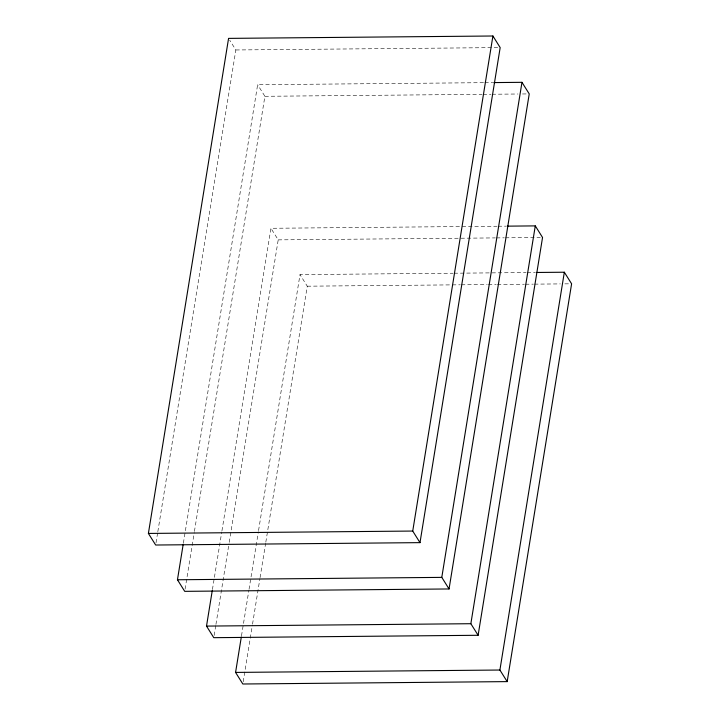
<?xml version="1.0" encoding="UTF-8"?>
<svg xmlns="http://www.w3.org/2000/svg" width="720" height="720" viewBox="0 0 720 720"><rect width="100%" height="100%" fill="white"/><g stroke="black" fill="none" stroke-linecap="round" stroke-linejoin="round"><path stroke-width="0.54" stroke-dasharray="3.6 2.7" d="M156.015 542.799L157.635 532.809M157.815 531.702L235.845 49.968L229.689 40.167M183.384 543.141L257.634 84.717L483.723 82.674M185.076 589.131L194.247 532.521M194.427 531.405L264.897 96.291L257.634 84.717M212.436 589.527L214.236 578.448M214.416 577.332L221.769 531.9M221.949 530.793L270.945 228.285L497.034 226.242M214.137 635.454L215.757 625.482M215.937 624.375L229.032 543.483M229.212 542.376L278.208 239.868L270.945 228.285M241.497 635.85L248.859 590.418M249.039 589.311L258.372 531.693M258.552 530.577L300.006 274.608L452.979 273.231M243.198 681.786L252.351 625.266M252.531 624.159L259.893 578.727M260.073 577.62L265.635 543.267M265.815 542.16L307.269 286.191L300.006 274.608M235.845 49.968L497.925 47.601M484.848 82.665L492.723 82.593M264.897 96.291L481.995 94.338M483.12 94.32L490.986 94.257M492.111 94.239L517.986 94.005M522.486 93.969L526.986 93.924M498.159 226.233L506.034 226.161M278.208 239.868L495.306 237.906M496.431 237.897L504.297 237.825M505.422 237.807L540.297 237.492M454.104 273.213L526.095 272.565M527.22 272.556L535.095 272.484M307.269 286.191L451.251 284.886M452.376 284.877L460.251 284.805M461.376 284.796L487.242 284.562M488.367 284.553L496.242 284.481M497.367 284.472L524.367 284.229M525.492 284.22L533.358 284.148M534.483 284.139L560.358 283.905M564.858 283.86L569.358 283.824"/><path stroke-width="1.08" d="M148.392 533.439L228.573 38.385L492.912 36L500.175 47.583L419.994 542.637L155.664 545.022L148.392 533.439L412.731 531.054L419.994 542.637M493.848 82.584L521.973 82.323L529.236 93.906L449.055 588.96L184.716 591.345L177.453 579.762L183.204 544.248M507.159 226.152L535.284 225.891L542.547 237.474L478.116 635.283L213.777 637.677L206.514 626.094L212.256 590.634M536.22 272.475L564.336 272.223L571.608 283.806L507.177 681.615L242.838 684L235.575 672.417L241.317 636.957M412.731 531.054L492.912 36M449.055 588.96L441.792 577.377L521.973 82.323M478.116 635.283L470.853 623.709L535.284 225.891M507.177 681.615L499.905 670.032L564.336 272.223M177.453 579.762L441.792 577.377M206.514 626.094L470.853 623.709M235.575 672.417L499.905 670.032"/></g></svg>
